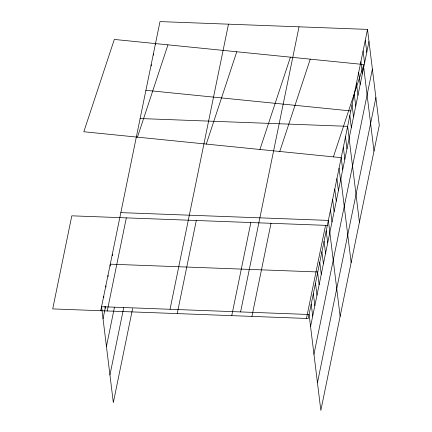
<?xml version="1.0" encoding="UTF-8"?>
<svg xmlns="http://www.w3.org/2000/svg" width="432" height="432" viewBox="0 0 432 432"><rect width="100%" height="100%" fill="white"/><g stroke="black" fill="none" stroke-linecap="round" stroke-linejoin="round"><path stroke-width="0.65" d="M100.732 310.721L159.997 21.6L367.508 29.392L379.285 125.296L320.846 410.4L309.074 314.496L101.558 306.704L113.335 402.608L132.619 308.524M103.037 318.767L105.581 306.353M107.249 310.97L126.333 217.868M106.434 346.437L114.469 307.233M109.939 374.944L123.73 307.643M170.035 309.274L228.474 24.17M177.223 313.594L196.306 220.493M231.757 315.641L250.841 222.545M240.592 311.926L299.03 26.822M251.932 316.397L271.01 223.301M306.466 318.443L325.544 225.347M367.508 29.392L308.248 318.514L52.715 308.918L71.798 215.822L327.332 225.412M310.554 326.56L368.993 41.456M313.951 354.224L372.389 69.12M317.45 382.73L375.889 97.627M137.462 137.155L167.956 44.836M206.291 144.077L236.779 51.764M259.929 149.477L290.417 57.164M279.769 151.475L310.257 59.162M333.407 156.875L363.895 64.557L114.318 39.442L83.824 131.755L341.221 157.658L342.695 169.749M140.125 118.535L347.641 126.328L359.419 222.232M120.841 212.62L328.358 220.412L340.13 316.316M110.273 264.173L317.79 271.966M145.913 90.31L350.795 110.932M365.299 40.16L366.784 52.223M363.096 50.933L364.576 62.996M363.701 67.268L373.993 151.108M360.887 61.7L362.367 73.764M358.679 72.473L360.158 84.537M356.47 83.241L357.95 95.305M354.262 94.014L355.747 106.078M352.053 104.782L353.538 116.845M349.85 115.555L351.329 127.618M345.497 136.777L346.977 148.84M343.354 147.231L344.839 159.295M340.853 178.724L351.146 262.57M339.071 168.14L340.551 180.203M336.928 178.594L338.407 190.658M334.784 189.049L336.263 201.112M332.64 199.503L334.125 211.567M330.502 209.957L331.981 222.021M326.214 230.866L327.694 242.93M324.07 241.315L325.55 253.379M321.926 251.77L323.411 263.833M319.788 262.224L321.268 274.288M317.644 272.678L319.124 284.742M315.5 283.133L316.98 295.196M313.357 293.587L314.836 305.651M311.213 304.042L312.698 316.105M155.579 43.141L155.736 44.41M153.371 53.914L153.527 55.183M151.162 64.681L151.319 65.95M112.271 254.437L112.428 255.706M110.128 264.886L110.284 266.161M107.984 275.341L108.14 276.615M105.845 285.795L105.997 287.064M103.702 296.249L103.858 297.518M104.949 306.407L105.181 308.313"/></g></svg>
